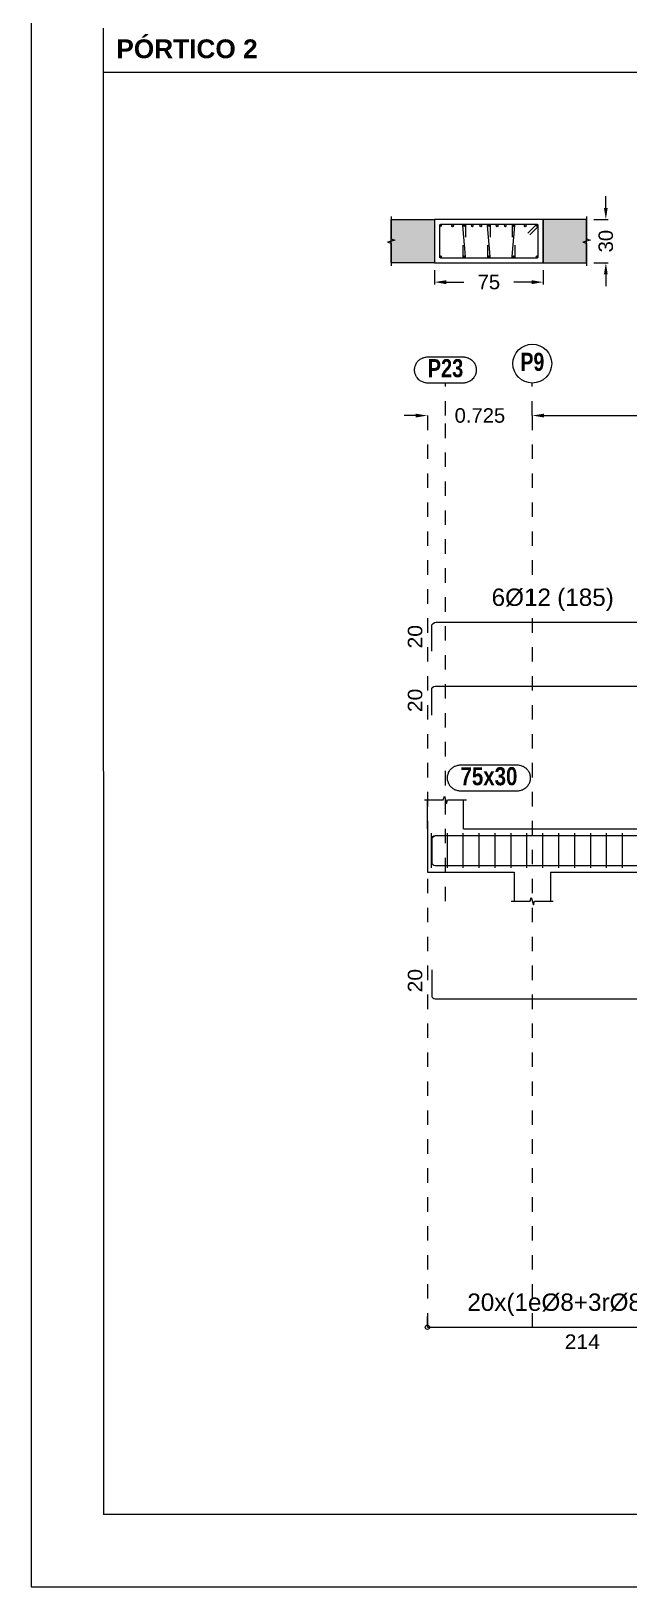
# Model space of a CAD drawing. Extents: x 2455 to 9764, y -806 to 181.
# Drawn here: x 4886.82 to 4890.95, y -409.26 to -398.52 of the extents above; entities that cross this region are included whole.
import ezdxf
from ezdxf.enums import TextEntityAlignment as Align

# ---------------------------------------------------------------- set-up
doc = ezdxf.new("R2010")
doc.units = 0
doc.header["$LTSCALE"] = 0.2
doc.header["$MEASUREMENT"] = 0
doc.linetypes.add('CYPE_RAYAPUNTO', pattern=[0.4125, 0.2025, -0.105, 0, -0.105])
doc.linetypes.add('PUNTOS2', pattern=[0.125, 0, -0.125])
doc.layers.add('01_cartela', color=6, linetype='CONTINUOUS', plot=False)
for name, color, linetype in [('01_cotas', 4, 'CONTINUOUS'), ('01_parcela', 7, 'CONTINUOUS'), ('01_primera', 5, 'CONTINUOUS'), ('01_texto cartela', 4, 'CONTINUOUS'), ('ALZ_CONT_NUDOS', 5, 'CONTINUOUS'), ('ALZ_CONT_VIG_HORMIGON', 5, 'CONTINUOUS'), ('ALZ_COT_COT_LIN_APOYOS', 120, 'CYPE_RAYAPUNTO'), ('ALZ_REF_REF_REFERENCIA', 3, 'CONTINUOUS'), ('ALZ_REF_TEXTO_REF_NOMBRE', 3, 'CONTINUOUS'), ('ARM_LONGITUDINAL_Ø10', 4, 'CONTINUOUS'), ('ARM_LONGITUDINAL_Ø12', 4, 'CONTINUOUS'), ('ARM_TRANSVERSAL_Ø8', 4, 'CONTINUOUS'), ('SEC_CONT_FORJADOS_SECCION', 8, 'CONTINUOUS'), ('SEC_CONT_VIG_HORMIGON_SECCION', 2, 'CONTINUOUS'), ('UNI_CORTANTES', 3, 'CONTINUOUS')]:
    doc.layers.add(name, color=color, linetype=linetype)
doc.layers.add('VIG_CARAS', color=5, linetype='CONTINUOUS', lineweight=9)
doc.styles.add('BERNARDO', font='GOTHICB.TTF')
doc.styles.add('CYPETXT_0.15', font='arial.ttf', dxfattribs={"height": 0.1})
doc.styles.add('Estilo1', font='swissel.ttf')
doc.styles.add('NIEVES2', font='sanss___.ttf')
doc.styles.add('NIEVES3', font='swisseb.ttf')
doc.styles.add('ROMANS', font='romans')
doc.dimstyles.new('DECIMAL-50', dxfattribs={"dimtxt": 0.08, "dimasz": 0.15, "dimexe": 0.05, "dimexo": 0.05, "dimgap": 0.09, "dimtad": 0, "dimzin": 0, "dimdsep": 46, "dimtxsty": 'ROMANS', "dimblk": 'DOTSMALL', "dimcen": 0.09, "dimclrt": 7, "dimadec": 0, "dimazin": 0, "dimtfac": 1.38, "dimtix": 1, "dimtofl": 0, "dimtmove": 2, "dimatfit": 3, "dimldrblk": 'OBLIQUE', "dimfxl": 1, "dimtolj": 1, "dimtzin": 0, "dimarcsym": 0})

# ---------------------------------------------------------------- blocks, each defined once
blk = doc.blocks.new('*D175')
at = {"layer": '01_cotas', "color": 0, "linetype": 'PUNTOS2', "lineweight": -2, "transparency": 16777216}
for p, q in [((4889.607, -400.167), (4889.607, -400.3)), ((4890.357, -400.167), (4890.357, -400.3))]:
    blk.add_line(p, q, dxfattribs=at)
at = {"layer": '01_cotas', "color": 0, "lineweight": -2, "transparency": 16777216}
for p, q in [((4889.687, -400.25), (4889.81, -400.25)), ((4890.277, -400.25), (4890.154, -400.25))]:
    blk.add_line(p, q, dxfattribs=at)
at = {"layer": '01_cotas', "color": 0, "transparency": 16777216}
for points in [[(4889.687, -400.237), (4889.687, -400.264), (4889.607, -400.25)], [(4890.277, -400.237), (4890.277, -400.264), (4890.357, -400.25)]]:
    blk.add_solid(points, dxfattribs=at)
at = {"layer": '01_cotas', "color": 5, "transparency": 16777216, "insert": (4889.982, -400.25), "char_height": 0.1, "attachment_point": 5, "style": 'Estilo1'}
blk.add_mtext('\\A1;75', dxfattribs=at)
blk = doc.blocks.new('*D176')
at = {"layer": '01_cotas', "color": 0, "lineweight": -2, "transparency": 16777216}
for p, q in [((4890.79, -399.737), (4890.79, -399.657)), ((4890.79, -400.197), (4890.79, -400.277))]:
    blk.add_line(p, q, dxfattribs=at)
at = {"layer": '01_cotas', "color": 0, "linetype": 'PUNTOS2', "lineweight": -2, "transparency": 16777216}
for p, q in [((4890.707, -399.817), (4890.84, -399.817)), ((4890.707, -400.117), (4890.84, -400.117))]:
    blk.add_line(p, q, dxfattribs=at)
at = {"layer": '01_cotas', "color": 0, "transparency": 16777216}
for points in [[(4890.777, -399.737), (4890.803, -399.737), (4890.79, -399.817)], [(4890.777, -400.197), (4890.803, -400.197), (4890.79, -400.117)]]:
    blk.add_solid(points, dxfattribs=at)
at = {"layer": '01_cotas', "color": 5, "transparency": 16777216, "insert": (4890.79, -399.967), "char_height": 0.1, "attachment_point": 5, "rotation": 90, "style": 'Estilo1'}
blk.add_mtext('\\A1;30', dxfattribs=at)
blk = doc.blocks.new('*D187')
at = {"layer": '01_cotas', "color": 0, "lineweight": -2, "transparency": 16777216}
for p, q in [((4889.477, -401.172), (4889.397, -401.172)), ((4890.362, -401.172), (4890.442, -401.172))]:
    blk.add_line(p, q, dxfattribs=at)
at = {"layer": '01_cotas', "color": 0, "transparency": 16777216}
for points in [[(4889.477, -401.159), (4889.477, -401.185), (4889.557, -401.172)], [(4890.362, -401.159), (4890.362, -401.185), (4890.282, -401.172)]]:
    blk.add_solid(points, dxfattribs=at)
at = {"layer": '01_cotas', "color": 5, "transparency": 16777216, "insert": (4889.92, -401.172), "char_height": 0.1, "attachment_point": 5, "style": 'Estilo1'}
blk.add_mtext('\\A1;0.725', dxfattribs=at)
blk = doc.blocks.new('*D188')
at = {"layer": '01_cotas', "color": 0, "lineweight": -2, "transparency": 16777216}
for p, q in [((4890.362, -401.172), (4892.374, -401.172)), ((4894.957, -401.172), (4892.945, -401.172))]:
    blk.add_line(p, q, dxfattribs=at)
at = {"layer": '01_cotas', "color": 0, "transparency": 16777216}
for points in [[(4890.362, -401.159), (4890.362, -401.185), (4890.282, -401.172)], [(4894.957, -401.159), (4894.957, -401.185), (4895.037, -401.172)]]:
    blk.add_solid(points, dxfattribs=at)
at = {"layer": '01_cotas', "color": 5, "transparency": 16777216, "insert": (4892.659, -401.172), "char_height": 0.1, "attachment_point": 5, "style": 'Estilo1'}
blk.add_mtext('\\A1;4.755', dxfattribs=at)

msp = doc.modelspace()

# ---------------------------------------------------------------- hatches: boundary and pattern name
at = {"layer": 'SEC_CONT_FORJADOS_SECCION', "true_color": 0xdad7d3}
for points in [[(4889.307, -399.817), (4889.607, -399.817), (4889.607, -400.117), (4889.307, -400.117)], [(4890.657, -399.817), (4890.357, -399.817), (4890.357, -400.117), (4890.657, -400.117)]]:
    msp.add_hatch(color=254, dxfattribs=at).paths.add_polyline_path(points)

# ---------------------------------------------------------------- linework, layer by layer
at = {"layer": '01_cartela', "color": 3}
msp.add_lwpolyline([(4886.819, -387.729), (4886.819, -409.264), (4917.457, -409.264), (4917.457, -387.729)], close=True, dxfattribs=at)
at = {"layer": '01_parcela', "color": 7, "ltscale": 2.5}
for p in [(4887.318, -398.496), (4910.183, -408.764)]:
    msp.add_line(p, (4887.32, -408.764), dxfattribs=at)
at = {"layer": '01_primera', "ltscale": 2.5}
msp.add_line((4887.318, -398.799), (4910.183, -398.799), dxfattribs=at)
at = {"layer": 'ALZ_CONT_NUDOS'}
for p, q in [((4889.557, -404.027), (4889.557, -403.827)), ((4889.807, -404.027), (4889.807, -403.827)), ((4890.157, -404.327), (4890.157, -404.527)), ((4890.407, -404.327), (4890.407, -404.527))]:
    msp.add_line(p, q, dxfattribs=at)
for points in [[(4889.537, -403.827), (4889.667, -403.827), (4889.675, -403.802), (4889.69, -403.852), (4889.697, -403.827), (4889.827, -403.827)], [(4889.557, -404.027), (4889.557, -404.327), (4889.807, -404.327)], [(4890.157, -404.027), (4890.407, -404.027)], [(4890.137, -404.527), (4890.267, -404.527), (4890.275, -404.502), (4890.29, -404.552), (4890.297, -404.527), (4890.427, -404.527)]]:
    msp.add_lwpolyline(points, dxfattribs=at)
at = {"layer": 'ALZ_CONT_VIG_HORMIGON'}
for p, q in [((4889.807, -404.027), (4890.157, -404.027)), ((4890.407, -404.027), (4894.912, -404.027)), ((4889.807, -404.327), (4890.157, -404.327)), ((4890.407, -404.327), (4894.912, -404.327))]:
    msp.add_line(p, q, dxfattribs=at)
at = {"layer": 'ALZ_COT_COT_LIN_APOYOS'}
for p, q in [((4889.682, -401.172), (4889.682, -400.947)), ((4890.282, -401.172), (4890.282, -400.947)), ((4889.557, -401.172), (4889.557, -407.47)), ((4889.682, -404.527), (4889.682, -401.172)), ((4890.282, -401.172), (4890.282, -407.47))]:
    msp.add_line(p, q, dxfattribs=at)
at = {"layer": 'ALZ_REF_REF_REFERENCIA'}
msp.add_lwpolyline([(4889.805, -400.767), (4889.811, -400.767), (4889.817, -400.768), (4889.823, -400.769), (4889.829, -400.77), (4889.835, -400.772), (4889.84, -400.774), (4889.846, -400.777), (4889.851, -400.779), (4889.856, -400.783), (4889.861, -400.786), (4889.865, -400.79), (4889.87, -400.794), (4889.874, -400.799), (4889.877, -400.804), (4889.881, -400.808), (4889.884, -400.814), (4889.887, -400.819), (4889.889, -400.825), (4889.891, -400.83), (4889.893, -400.836), (4889.894, -400.842), (4889.895, -400.848), (4889.895, -400.854), (4889.895, -400.86), (4889.895, -400.866), (4889.894, -400.872), (4889.893, -400.878), (4889.891, -400.884), (4889.889, -400.889), (4889.887, -400.895), (4889.884, -400.9), (4889.881, -400.905), (4889.877, -400.91), (4889.874, -400.915), (4889.87, -400.919), (4889.865, -400.924), (4889.861, -400.928), (4889.856, -400.931), (4889.851, -400.934), (4889.846, -400.937), (4889.84, -400.94), (4889.835, -400.942), (4889.829, -400.944), (4889.823, -400.945), (4889.817, -400.946), (4889.811, -400.947), (4889.805, -400.947), (4889.559, -400.947), (4889.553, -400.947), (4889.547, -400.946), (4889.541, -400.945), (4889.535, -400.944), (4889.53, -400.942), (4889.524, -400.94), (4889.518, -400.937), (4889.513, -400.934), (4889.508, -400.931), (4889.503, -400.928), (4889.499, -400.924), (4889.494, -400.919), (4889.49, -400.915), (4889.487, -400.91), (4889.483, -400.905), (4889.48, -400.9), (4889.477, -400.895), (4889.475, -400.889), (4889.473, -400.884), (4889.471, -400.878), (4889.47, -400.872), (4889.469, -400.866), (4889.469, -400.86), (4889.469, -400.854), (4889.469, -400.848), (4889.47, -400.842), (4889.471, -400.836), (4889.473, -400.83), (4889.475, -400.825), (4889.477, -400.819), (4889.48, -400.814), (4889.483, -400.808), (4889.487, -400.804), (4889.49, -400.799), (4889.494, -400.794), (4889.499, -400.79), (4889.503, -400.786), (4889.508, -400.783), (4889.513, -400.779), (4889.518, -400.777), (4889.524, -400.774), (4889.53, -400.772), (4889.535, -400.77), (4889.541, -400.769), (4889.547, -400.768), (4889.553, -400.767), (4889.559, -400.767), (4889.805, -400.767)], close=True, dxfattribs=at)
msp.add_circle((4890.282, -400.813), 0.134, dxfattribs=at)
at = {"layer": 'ALZ_REF_TEXTO_REF_NOMBRE', "color": 5}
msp.add_lwpolyline([(4890.179, -403.586), (4890.185, -403.586), (4890.191, -403.587), (4890.196, -403.588), (4890.202, -403.589), (4890.208, -403.591), (4890.214, -403.593), (4890.219, -403.595), (4890.224, -403.598), (4890.229, -403.602), (4890.234, -403.605), (4890.239, -403.609), (4890.243, -403.613), (4890.247, -403.618), (4890.251, -403.622), (4890.254, -403.627), (4890.257, -403.632), (4890.26, -403.638), (4890.263, -403.643), (4890.264, -403.649), (4890.266, -403.655), (4890.267, -403.661), (4890.268, -403.667), (4890.268, -403.673), (4890.268, -403.679), (4890.268, -403.685), (4890.267, -403.691), (4890.266, -403.697), (4890.264, -403.702), (4890.263, -403.708), (4890.26, -403.714), (4890.257, -403.719), (4890.254, -403.724), (4890.251, -403.729), (4890.247, -403.734), (4890.243, -403.738), (4890.239, -403.742), (4890.234, -403.746), (4890.229, -403.75), (4890.224, -403.753), (4890.219, -403.756), (4890.214, -403.759), (4890.208, -403.761), (4890.202, -403.763), (4890.196, -403.764), (4890.191, -403.765), (4890.185, -403.766), (4890.179, -403.766), (4889.786, -403.766), (4889.78, -403.766), (4889.774, -403.765), (4889.768, -403.764), (4889.762, -403.763), (4889.756, -403.761), (4889.75, -403.759), (4889.745, -403.756), (4889.74, -403.753), (4889.735, -403.75), (4889.73, -403.746), (4889.725, -403.742), (4889.721, -403.738), (4889.717, -403.734), (4889.713, -403.729), (4889.71, -403.724), (4889.707, -403.719), (4889.704, -403.714), (4889.702, -403.708), (4889.7, -403.702), (4889.698, -403.697), (4889.697, -403.691), (4889.696, -403.685), (4889.696, -403.679), (4889.696, -403.673), (4889.696, -403.667), (4889.697, -403.661), (4889.698, -403.655), (4889.7, -403.649), (4889.702, -403.643), (4889.704, -403.638), (4889.707, -403.632), (4889.71, -403.627), (4889.713, -403.622), (4889.717, -403.618), (4889.721, -403.613), (4889.725, -403.609), (4889.73, -403.605), (4889.735, -403.602), (4889.74, -403.598), (4889.745, -403.595), (4889.75, -403.593), (4889.756, -403.591), (4889.762, -403.589), (4889.768, -403.588), (4889.774, -403.587), (4889.78, -403.586), (4889.786, -403.586), (4890.179, -403.586)], close=True, dxfattribs=at)
at = {"layer": 'ARM_LONGITUDINAL_Ø10'}
for points in [[(4889.587, -403.241), (4889.587, -403.066), (4889.589, -403.057), (4889.594, -403.049), (4889.602, -403.043), (4889.612, -403.041), (4895.187, -403.041)], [(4889.587, -404.273), (4889.587, -404.098), (4889.589, -404.089), (4889.594, -404.081), (4889.602, -404.075), (4889.612, -404.073), (4895.187, -404.073)], [(4889.587, -404.081), (4889.587, -404.256), (4889.589, -404.266), (4889.594, -404.274), (4889.602, -404.279), (4889.612, -404.281), (4895.187, -404.281)], [(4889.587, -405.002), (4889.587, -405.177), (4889.589, -405.187), (4889.594, -405.195), (4889.602, -405.2), (4889.612, -405.202), (4895.187, -405.202)]]:
    msp.add_lwpolyline(points, dxfattribs=at)
for centre in [(4889.65, -399.86), (4889.812, -399.86), (4889.982, -399.86), (4890.153, -399.86), (4890.314, -399.86), (4889.65, -400.074), (4889.812, -400.074), (4889.982, -400.074), (4890.153, -400.074), (4890.314, -400.074)]:
    msp.add_circle(centre, 0.005, dxfattribs=at)
at = {"layer": 'ARM_LONGITUDINAL_Ø12'}
for points in [[(4889.587, -402.799), (4889.587, -402.629), (4889.589, -402.618), (4889.596, -402.608), (4889.606, -402.602), (4889.617, -402.599), (4891.237, -402.599)], [(4889.587, -404.273), (4889.587, -404.103), (4889.589, -404.092), (4889.596, -404.082), (4889.606, -404.076), (4889.617, -404.073), (4891.237, -404.073)]]:
    msp.add_lwpolyline(points, dxfattribs=at)
for centre in [(4889.731, -399.861), (4889.868, -399.861), (4889.926, -399.861), (4890.039, -399.861), (4890.096, -399.861), (4890.233, -399.861)]:
    msp.add_circle(centre, 0.006, dxfattribs=at)
at = {"layer": 'ARM_TRANSVERSAL_Ø8'}
for p, q in [((4889.583, -404.057), (4889.583, -404.297)), ((4889.693, -404.057), (4889.693, -404.297)), ((4889.803, -404.057), (4889.803, -404.297)), ((4889.913, -404.057), (4889.913, -404.297)), ((4890.023, -404.057), (4890.023, -404.297)), ((4890.133, -404.057), (4890.133, -404.297)), ((4890.243, -404.057), (4890.243, -404.297)), ((4890.353, -404.057), (4890.353, -404.297)), ((4890.463, -404.057), (4890.463, -404.297)), ((4890.573, -404.057), (4890.573, -404.297)), ((4890.683, -404.057), (4890.683, -404.297)), ((4890.793, -404.057), (4890.793, -404.297)), ((4890.903, -404.057), (4890.903, -404.297))]:
    msp.add_line(p, q, dxfattribs=at)
for points in [[(4890.264, -399.923), (4890.32, -399.867), (4890.322, -399.865), (4890.322, -399.864), (4890.323, -399.862), (4890.323, -399.86), (4890.323, -399.859), (4890.322, -399.857), (4890.322, -399.855), (4890.32, -399.854), (4890.319, -399.853), (4890.317, -399.852), (4890.316, -399.852), (4890.314, -399.851), (4889.65, -399.851), (4889.647, -399.852), (4889.644, -399.854), (4889.642, -399.857), (4889.641, -399.86), (4889.641, -400.074), (4889.642, -400.078), (4889.644, -400.081), (4889.647, -400.083), (4889.65, -400.083), (4890.314, -400.083), (4890.317, -400.083), (4890.32, -400.081), (4890.322, -400.078), (4890.323, -400.074), (4890.323, -399.86), (4890.323, -399.859), (4890.322, -399.857), (4890.322, -399.855), (4890.32, -399.854), (4890.319, -399.853), (4890.317, -399.852), (4890.316, -399.852), (4890.314, -399.851), (4890.312, -399.852), (4890.311, -399.852), (4890.309, -399.853), (4890.308, -399.854), (4890.251, -399.911)], [(4889.803, -399.994), (4889.803, -400.074), (4889.803, -400.076), (4889.803, -400.078), (4889.804, -400.08), (4889.806, -400.081), (4889.808, -400.082), (4889.81, -400.083), (4889.812, -400.083), (4889.814, -400.083), (4889.815, -400.082), (4889.817, -400.081), (4889.819, -400.08), (4889.82, -400.078), (4889.82, -400.076), (4889.821, -400.074), (4889.803, -399.86), (4889.803, -399.858), (4889.803, -399.856), (4889.804, -399.855), (4889.806, -399.853), (4889.808, -399.852), (4889.81, -399.852), (4889.812, -399.851), (4889.814, -399.852), (4889.815, -399.852), (4889.817, -399.853), (4889.819, -399.855), (4889.82, -399.856), (4889.82, -399.858), (4889.821, -399.86), (4889.821, -399.94)], [(4889.973, -399.994), (4889.973, -400.074), (4889.973, -400.076), (4889.974, -400.078), (4889.975, -400.08), (4889.976, -400.081), (4889.978, -400.082), (4889.98, -400.083), (4889.982, -400.083), (4889.984, -400.083), (4889.986, -400.082), (4889.988, -400.081), (4889.989, -400.08), (4889.99, -400.078), (4889.991, -400.076), (4889.991, -400.074), (4889.973, -399.86), (4889.973, -399.858), (4889.974, -399.856), (4889.975, -399.855), (4889.976, -399.853), (4889.978, -399.852), (4889.98, -399.852), (4889.982, -399.851), (4889.984, -399.852), (4889.986, -399.852), (4889.988, -399.853), (4889.989, -399.855), (4889.99, -399.856), (4889.991, -399.858), (4889.991, -399.86), (4889.991, -399.94)], [(4890.162, -399.994), (4890.162, -400.074), (4890.161, -400.076), (4890.161, -400.078), (4890.16, -400.08), (4890.158, -400.081), (4890.156, -400.082), (4890.155, -400.083), (4890.153, -400.083), (4890.151, -400.083), (4890.149, -400.082), (4890.147, -400.081), (4890.145, -400.08), (4890.144, -400.078), (4890.144, -400.076), (4890.144, -400.074), (4890.162, -399.86), (4890.161, -399.858), (4890.161, -399.856), (4890.16, -399.855), (4890.158, -399.853), (4890.156, -399.852), (4890.155, -399.852), (4890.153, -399.851), (4890.151, -399.852), (4890.149, -399.852), (4890.147, -399.853), (4890.145, -399.855), (4890.144, -399.856), (4890.144, -399.858), (4890.144, -399.86), (4890.144, -399.94)]]:
    msp.add_lwpolyline(points, dxfattribs=at)
at = {"layer": 'SEC_CONT_FORJADOS_SECCION'}
for points in [[(4889.307, -399.797), (4889.307, -399.952), (4889.332, -399.96), (4889.282, -399.975), (4889.307, -399.982), (4889.307, -400.137)], [(4889.307, -399.817), (4889.607, -399.817), (4889.607, -400.117), (4889.307, -400.117)], [(4890.657, -399.817), (4890.357, -399.817), (4890.357, -400.117), (4890.657, -400.117)], [(4890.657, -399.797), (4890.657, -399.952), (4890.682, -399.96), (4890.632, -399.975), (4890.657, -399.982), (4890.657, -400.137)]]:
    msp.add_lwpolyline(points, dxfattribs=at)
at = {"layer": 'SEC_CONT_FORJADOS_SECCION', "color": 254, "true_color": 0xdad7d3}
for points in [[(4889.307, -399.817), (4889.607, -399.817), (4889.607, -400.117), (4889.307, -400.117)], [(4890.657, -399.817), (4890.357, -399.817), (4890.357, -400.117), (4890.657, -400.117)]]:
    msp.add_lwpolyline(points, close=True, dxfattribs=at)
at = {"layer": 'SEC_CONT_VIG_HORMIGON_SECCION'}
msp.add_lwpolyline([(4890.357, -399.817), (4889.607, -399.817), (4889.607, -400.117), (4890.357, -400.117), (4890.357, -399.817)], close=True, dxfattribs=at)
at = {"layer": 'UNI_CORTANTES', "color": 2}
msp.add_line((4889.557, -407.47), (4889.557, -407.395), dxfattribs=at)
msp.add_lwpolyline([(4889.557, -407.47), (4891.699, -407.47), (4891.699, -407.395)], dxfattribs=at)
msp.add_circle((4889.557, -407.47), 0.015, dxfattribs=at)

# ---------------------------------------------------------------- texts
at = {"layer": '01_texto cartela', "color": 5, "style": 'NIEVES3'}
msp.add_text('PÓRTICO 2', height=0.1297, dxfattribs=at).set_placement((4887.408, -398.703))
at = {"layer": 'ALZ_REF_TEXTO_REF_NOMBRE', "color": 5, "style": 'BERNARDO'}
for s, width, p, p2 in [('P23', 0.841304, (4889.559, -400.907), (4889.805, -400.907)), ('P9', 0.846434, (4890.2, -400.863), (4890.365, -400.863)), ('75x30', 0.806421, (4889.786, -403.726), (4890.179, -403.726))]:
    msp.add_text(s, height=0.125, dxfattribs=dict(at, width=width)).set_placement(p, p2, align=Align.FIT)
at = {"layer": 'UNI_CORTANTES', "color": 4, "style": 'CYPETXT_0.15', "width": 1.042546}
for p, p2 in [((4889.522, -402.781), (4889.522, -402.619)), ((4889.522, -403.221), (4889.522, -403.059)), ((4889.522, -405.157), (4889.522, -404.995))]:
    msp.add_text('20', height=0.1, rotation=90, dxfattribs=at).set_placement(p, p2, align=Align.FIT)
at = {"layer": 'UNI_CORTANTES', "color": 2, "style": 'CYPETXT_0.15', "width": 1.042546}
msp.add_text('214', height=0.1, dxfattribs=at).set_placement((4890.506, -407.62), (4890.749, -407.62), align=Align.FIT)
at = {"layer": 'VIG_CARAS', "color": 5, "style": 'NIEVES2'}
for s, p in [('6%%c12', (4890.001, -402.523)), ('(185)', (4890.454, -402.523))]:
    msp.add_text(s, height=0.12, dxfattribs=at).set_placement(p, align=Align.BOTTOM_LEFT)
at = {"layer": 'VIG_CARAS', "color": 4, "style": 'NIEVES2'}
msp.add_text('20x(1e%%c8+3r%%c8) c/11', height=0.12, dxfattribs=at).set_placement((4889.833, -407.393), align=Align.BOTTOM_LEFT)

# ---------------------------------------------------------------- dimensions: what is measured, and where the dimension line sits
at = {"layer": '01_cotas', "color": 2}
for p1, p2, distance, text, picture, middle in [((4890.657, -400.117), (4890.657, -399.817), -0.133, '30', '*D176', (4890.79, -399.967)), ((4889.607, -400.117), (4890.357, -400.117), -0.133, '75', '*D175', (4889.982, -400.25)), ((4890.282, -401.172), (4889.557, -401.172), 0, '0.725', '*D187', (4889.92, -401.172)), ((4895.037, -401.172), (4890.282, -401.172), 0, '4.755', '*D188', (4892.659, -401.172))]:
    dim = msp.add_aligned_dim(p1=p1, p2=p2, distance=distance, text=text, dimstyle='DECIMAL-50', override={"dimtxt": 0.1, "dimasz": 0.08, "dimtxsty": 'Estilo1', "dimsah": 1, "dimclrt": 5, "dimfxl": 0.09, "dimarcsym": 2}, dxfattribs=at)
    dim.commit()
    dim.dimension.update_dxf_attribs({"geometry": picture, "text_midpoint": middle})

doc.saveas('drawing.dxf')
